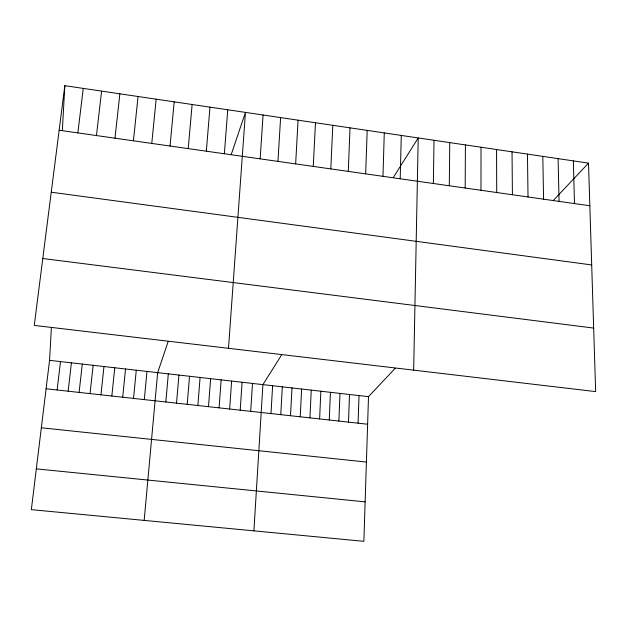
<?xml version="1.0" encoding="UTF-8"?>
<svg xmlns="http://www.w3.org/2000/svg" width="627" height="627" viewBox="0 0 627 627"><rect width="100%" height="100%" fill="white"/><g stroke="black" fill="none" stroke-linecap="round" stroke-linejoin="round"><path stroke-width="0.94" d="M480.987 190.279L481.019 147.227M465.179 188.029L465.414 144.923M449.308 185.772L449.747 142.603M433.375 183.507L434.009 140.276M413.671 370.149L418.217 137.94L393.333 177.472M400.206 178.781L401.28 135.432M382.972 176.328L384.273 132.916M395.276 368.229L368.504 396.648L363.872 541.328L31.35 509.649L49.564 360.337L51.383 327.686M358.064 423.178L359.02 395.566M365.666 173.867L367.187 130.392M348.487 422.12L349.513 394.485M348.275 171.39L350.023 127.853M338.878 421.062L339.983 393.403M329.253 420.004L330.437 392.314M330.813 168.906L332.788 125.306M319.605 418.938L320.859 391.224M309.926 417.872L311.258 390.127M300.231 416.798L301.634 389.038M313.265 166.414L315.475 122.743M290.505 415.725L291.994 387.933M62.347 130.345L64.832 85.672L588.51 163.13L595.65 391.609L34.258 325.405L64.832 85.672M280.763 414.651L282.322 386.835M295.646 163.906L298.084 120.172M270.989 413.577L272.627 385.73M277.941 161.382L280.622 117.586M253.904 530.857L262.909 384.625L281.664 354.835M250.706 411.336L252.509 383.442M240.196 410.176L242.085 382.251M260.158 158.85L263.081 114.992M229.654 409.016L231.622 381.067M228.487 348.314L245.455 112.39L231.285 154.399M219.089 407.848L221.143 379.868M208.493 406.68L210.633 378.677M224.356 153.756L227.758 109.772M197.866 405.512L200.091 377.478M206.33 151.193L209.974 107.139M187.214 404.337L189.526 376.271M176.532 403.153L178.93 375.064M165.826 401.978L168.31 373.857M188.225 148.615L192.121 104.497M144.171 520.402L157.659 372.642L168.177 341.456M144.32 399.603L146.977 371.427M170.035 146.028L174.181 101.84M133.52 398.411L136.271 370.204M151.765 143.426L156.162 99.176M122.696 397.22L125.533 368.982M133.41 140.816L138.058 96.503M111.841 396.021L114.765 367.759M100.963 394.822L103.972 366.529M90.045 393.615L93.149 365.298M114.976 138.191L119.875 93.815M79.104 392.408L82.294 364.06M96.448 135.55L101.613 91.111M68.131 391.201L71.415 362.821M57.128 389.986L60.505 361.583M77.842 132.908L83.266 88.399M553.516 200.272L588.51 163.13M36.327 468.871L365.133 501.859M41.335 427.779L366.411 462.06M46.092 388.771L367.618 424.236M49.564 360.337L368.504 396.648M42.785 258.52L593.667 328.078M51.242 192.215L591.692 264.939M59.142 130.244L589.842 205.774M573.344 160.888L574.481 203.587M558.108 158.631L559.057 201.392M542.817 156.374L543.57 199.19M527.456 154.101L528.02 196.972M512.04 151.82L512.408 194.754M496.56 149.532L496.725 192.52"/></g></svg>
